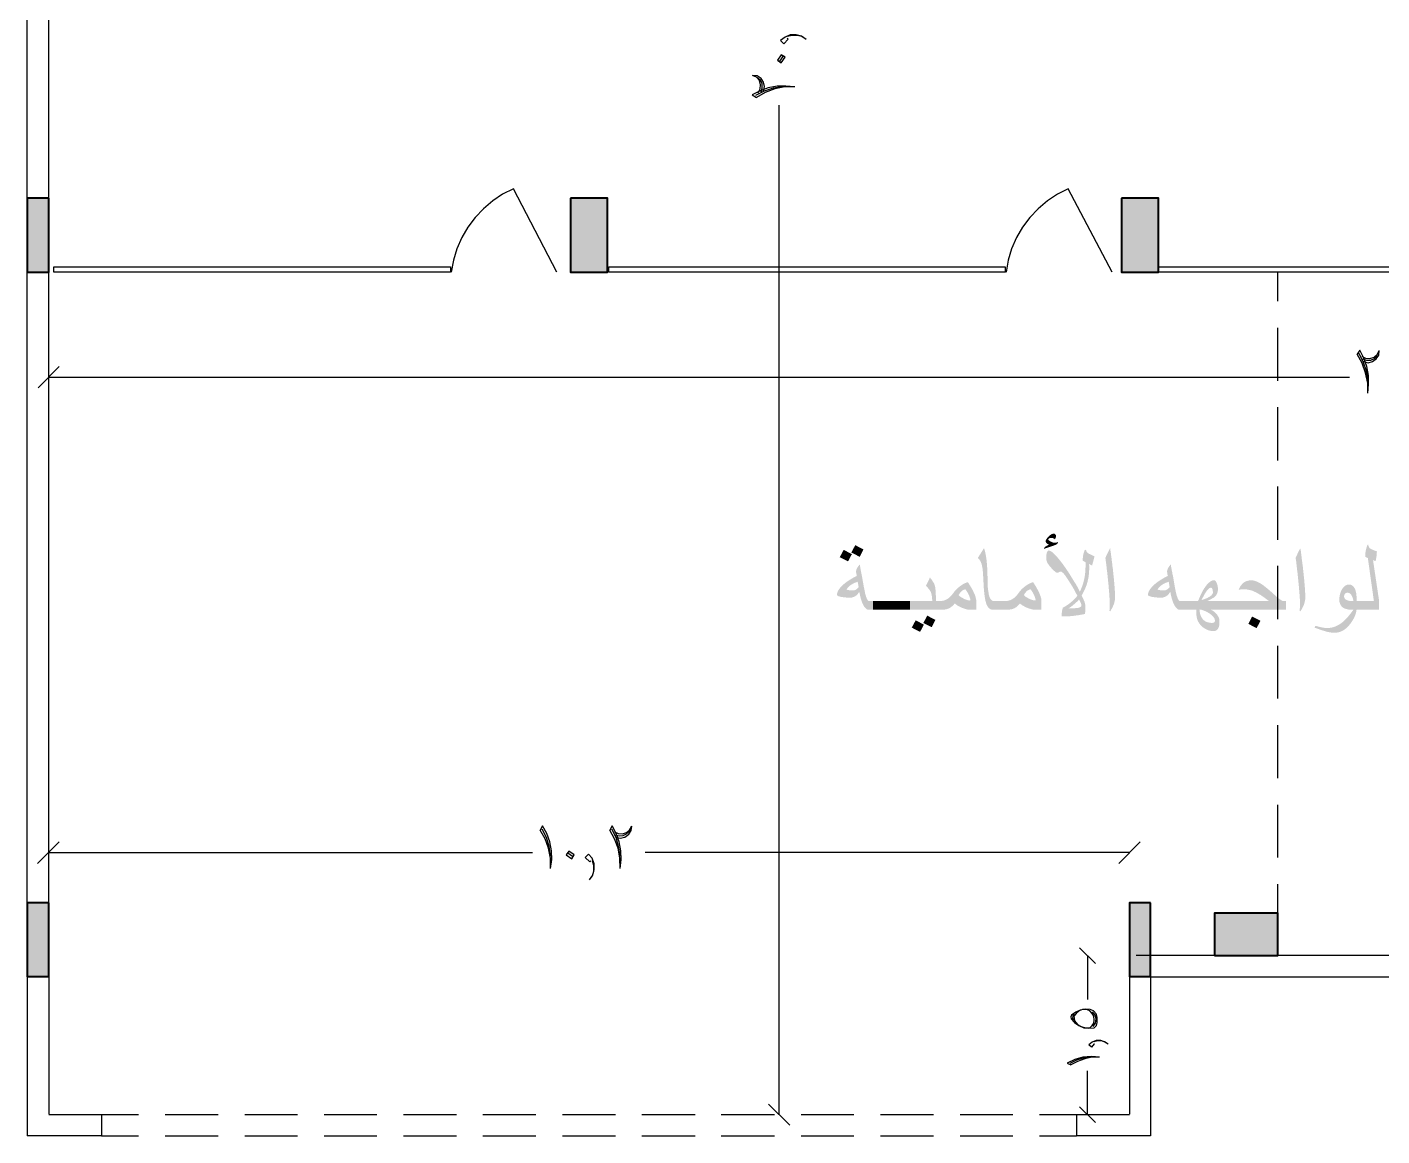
# Model space of a CAD drawing. Header units: metres. Extents: x -24.2 to 51.5, y -28.6 to 30.1.
# Drawn here: x 24.8 to 37.58, y -1.7 to 8.76 of the extents above; entities that cross this region are included whole.
import ezdxf

# ---------------------------------------------------------------- set-up
doc = ezdxf.new("R2010")
doc.units = ezdxf.units.M
for name, color, linetype in [('UF-BLACK', 250, 'Continuous'), ('UF-CYAN', 4, 'Continuous'), ('UF-DIMS', 250, 'Continuous'), ('UF-RED', 1, 'Continuous'), ('UF-SOLID-BLACK', 250, 'Continuous'), ('UF-TEXT-PDF', 6, 'Continuous'), ('UF-YELLOW', 2, 'Continuous')]:
    doc.layers.add(name, color=color, linetype=linetype)

msp = doc.modelspace()

# ---------------------------------------------------------------- hatches: boundary and pattern name
at = {"layer": 'UF-SOLID-BLACK', "true_color": 0x000000}
h = msp.add_hatch(color=250, dxfattribs=at)
h.dxf.hatch_style = 1
h.paths.add_polyline_path([(24.795, 6.449), (24.795, 7.154), (25.003, 7.154), (25.003, 6.449)])
h = msp.add_hatch(color=250, dxfattribs=at)
h.dxf.hatch_style = 1
h.paths.add_polyline_path([(29.923, 6.449), (29.923, 7.154), (30.277, 7.154), (30.277, 6.449)])
h = msp.add_hatch(color=250, dxfattribs=at)
h.dxf.hatch_style = 1
h.paths.add_polyline_path([(35.122, 6.449), (35.122, 7.154), (35.476, 7.154), (35.476, 6.449)])
h = msp.add_hatch(color=250, dxfattribs=at)
h.dxf.hatch_style = 1
h.paths.add_polyline_path([(24.795, -0.198), (24.795, 0.504), (25.003, 0.504), (25.003, -0.198)])
h = msp.add_hatch(color=250, dxfattribs=at)
h.dxf.hatch_style = 1
h.paths.add_polyline_path([(35.197, -0.198), (35.197, 0.504), (35.401, 0.504), (35.401, -0.198)])
h = msp.add_hatch(color=250, dxfattribs=at)
h.dxf.hatch_style = 1
h.paths.add_polyline_path([(35.999, 0.002), (35.999, 0.404), (36.601, 0.404), (36.601, 0.002)])
at = {"layer": 'UF-TEXT-PDF', "true_color": 0xff00ff}
for points in [[(34.525, 3.904), (34.523, 3.896), (34.518, 3.889), (34.51, 3.883), (34.505, 3.879), (34.498, 3.876), (34.49, 3.873), (34.48, 3.869), (34.391, 3.839), (34.392, 3.845), (34.395, 3.851), (34.4, 3.857), (34.407, 3.862), (34.416, 3.867), (34.427, 3.873), (34.439, 3.877), (34.43, 3.882), (34.423, 3.887), (34.417, 3.892), (34.411, 3.898), (34.408, 3.905), (34.407, 3.911), (34.407, 3.917), (34.41, 3.923), (34.413, 3.929), (34.418, 3.937), (34.424, 3.945), (34.432, 3.953), (34.44, 3.961), (34.448, 3.968), (34.455, 3.973), (34.462, 3.977), (34.469, 3.98), (34.475, 3.982), (34.482, 3.983), (34.488, 3.982), (34.493, 3.98), (34.498, 3.976), (34.502, 3.971), (34.504, 3.966), (34.505, 3.959), (34.505, 3.955), (34.504, 3.95), (34.502, 3.945), (34.5, 3.94), (34.497, 3.935), (34.494, 3.93), (34.486, 3.935), (34.479, 3.939), (34.47, 3.942), (34.462, 3.943), (34.455, 3.942), (34.448, 3.941), (34.441, 3.939), (34.436, 3.936), (34.432, 3.932), (34.431, 3.929), (34.432, 3.925), (34.437, 3.92), (34.444, 3.915), (34.453, 3.909), (34.462, 3.905), (34.47, 3.901), (34.478, 3.899), (34.485, 3.897), (34.491, 3.897), (34.497, 3.897), (34.502, 3.897), (34.506, 3.898), (34.51, 3.899), (34.517, 3.901)], [(32.687, 3.834), (32.652, 3.764), (32.573, 3.805), (32.61, 3.874)], [(33.982, 3.264), (33.915, 3.264), (33.906, 3.264), (33.897, 3.266), (33.889, 3.268), (33.882, 3.272), (33.875, 3.277), (33.869, 3.283), (33.863, 3.29), (33.859, 3.296), (33.855, 3.303), (33.851, 3.31), (33.848, 3.318), (33.845, 3.327), (33.842, 3.337), (33.839, 3.347), (33.837, 3.358), (33.835, 3.366), (33.834, 3.374), (33.833, 3.382), (33.831, 3.39), (33.83, 3.399), (33.829, 3.408), (33.828, 3.418), (33.827, 3.428), (33.826, 3.438), (33.825, 3.448), (33.824, 3.459), (33.823, 3.469), (33.823, 3.478), (33.822, 3.487), (33.822, 3.497), (33.821, 3.506), (33.821, 3.515), (33.82, 3.524), (33.82, 3.533), (33.819, 3.542), (33.819, 3.552), (33.818, 3.561), (33.818, 3.571), (33.817, 3.58), (33.817, 3.592), (33.816, 3.604), (33.815, 3.615), (33.814, 3.625), (33.813, 3.635), (33.812, 3.643), (33.811, 3.652), (33.81, 3.659), (33.809, 3.666), (33.807, 3.675), (33.805, 3.684), (33.803, 3.693), (33.801, 3.7), (33.798, 3.707), (33.796, 3.714), (33.792, 3.721), (33.788, 3.728), (33.783, 3.735), (33.778, 3.742), (33.773, 3.748), (33.767, 3.754), (33.825, 3.846), (33.828, 3.838), (33.83, 3.83), (33.833, 3.821), (33.835, 3.812), (33.837, 3.803), (33.839, 3.793), (33.841, 3.784), (33.843, 3.774), (33.845, 3.764), (33.846, 3.753), (33.848, 3.743), (33.849, 3.732), (33.85, 3.721), (33.851, 3.71), (33.852, 3.705), (33.852, 3.7), (33.853, 3.695), (33.853, 3.689), (33.853, 3.683), (33.854, 3.676), (33.854, 3.669), (33.855, 3.662), (33.855, 3.653), (33.855, 3.645), (33.856, 3.636), (33.856, 3.626), (33.857, 3.616), (33.857, 3.606), (33.857, 3.595), (33.858, 3.583), (33.858, 3.572), (33.859, 3.559), (33.859, 3.546), (33.859, 3.533), (33.86, 3.519), (33.86, 3.505), (33.861, 3.49), (33.861, 3.475), (33.862, 3.462), (33.864, 3.449), (33.866, 3.437), (33.868, 3.425), (33.869, 3.415), (33.871, 3.406), (33.874, 3.397), (33.876, 3.389), (33.878, 3.382), (33.881, 3.376), (33.883, 3.371), (33.886, 3.367), (33.893, 3.358), (33.9, 3.352), (33.907, 3.348), (33.915, 3.347), (33.982, 3.347)], [(35.062, 3.385), (35.061, 3.375), (35.061, 3.366), (35.06, 3.356), (35.058, 3.347), (35.056, 3.338), (35.054, 3.329), (35.051, 3.32), (35.048, 3.311), (35.045, 3.305), (35.042, 3.298), (35.039, 3.29), (35.034, 3.282), (35.029, 3.272), (35.023, 3.262), (35.017, 3.25), (35.008, 3.255), (35.009, 3.262), (35.01, 3.27), (35.01, 3.278), (35.011, 3.287), (35.011, 3.298), (35.012, 3.306), (35.012, 3.311), (35.012, 3.318), (35.012, 3.326), (35.012, 3.334), (35.011, 3.343), (35.011, 3.352), (35.011, 3.361), (35.01, 3.371), (35.009, 3.381), (35.009, 3.391), (35.008, 3.402), (35.007, 3.413), (35.006, 3.425), (35.005, 3.437), (35.004, 3.45), (35.003, 3.459), (35.002, 3.468), (35.002, 3.478), (35.001, 3.487), (35, 3.497), (34.999, 3.507), (34.998, 3.516), (34.997, 3.526), (34.996, 3.536), (34.995, 3.545), (34.994, 3.555), (34.993, 3.565), (34.992, 3.575), (34.991, 3.585), (34.99, 3.595), (34.989, 3.605), (34.988, 3.615), (34.986, 3.625), (34.985, 3.635), (34.984, 3.644), (34.983, 3.653), (34.982, 3.662), (34.981, 3.672), (34.98, 3.681), (34.979, 3.69), (34.978, 3.699), (34.976, 3.708), (34.975, 3.718), (34.974, 3.727), (34.973, 3.736), (34.972, 3.745), (34.97, 3.755), (34.974, 3.762), (34.977, 3.769), (34.981, 3.777), (34.984, 3.784), (34.988, 3.792), (34.992, 3.8), (34.996, 3.808), (35, 3.816), (35.004, 3.824), (35.008, 3.832), (35.012, 3.839), (35.015, 3.846), (35.016, 3.839), (35.017, 3.832), (35.018, 3.825), (35.019, 3.817), (35.02, 3.809), (35.022, 3.8), (35.023, 3.791), (35.024, 3.782), (35.025, 3.773), (35.026, 3.763), (35.028, 3.753), (35.029, 3.742), (35.03, 3.732), (35.032, 3.721), (35.033, 3.709), (35.035, 3.698), (35.036, 3.687), (35.037, 3.677), (35.038, 3.667), (35.04, 3.657), (35.041, 3.647), (35.042, 3.637), (35.043, 3.627), (35.044, 3.617), (35.045, 3.608), (35.046, 3.598), (35.047, 3.589), (35.048, 3.58), (35.049, 3.571), (35.05, 3.562), (35.051, 3.553), (35.051, 3.544), (35.052, 3.536), (35.053, 3.527), (35.054, 3.515), (35.055, 3.503), (35.056, 3.491), (35.057, 3.48), (35.058, 3.47), (35.058, 3.459), (35.059, 3.449), (35.06, 3.44), (35.06, 3.431), (35.061, 3.422), (35.061, 3.414), (35.061, 3.406), (35.061, 3.398), (35.062, 3.391)], [(36.857, 3.385), (36.857, 3.375), (36.856, 3.366), (36.855, 3.356), (36.853, 3.347), (36.851, 3.338), (36.849, 3.329), (36.846, 3.32), (36.843, 3.311), (36.841, 3.305), (36.838, 3.298), (36.834, 3.29), (36.829, 3.282), (36.824, 3.272), (36.818, 3.262), (36.812, 3.25), (36.803, 3.255), (36.804, 3.262), (36.805, 3.27), (36.805, 3.278), (36.806, 3.287), (36.807, 3.298), (36.807, 3.306), (36.807, 3.311), (36.807, 3.318), (36.807, 3.326), (36.807, 3.334), (36.807, 3.343), (36.806, 3.352), (36.806, 3.361), (36.805, 3.371), (36.805, 3.381), (36.804, 3.391), (36.803, 3.402), (36.802, 3.413), (36.801, 3.425), (36.8, 3.437), (36.799, 3.45), (36.798, 3.459), (36.798, 3.468), (36.797, 3.478), (36.796, 3.487), (36.795, 3.497), (36.794, 3.507), (36.793, 3.516), (36.792, 3.526), (36.791, 3.536), (36.79, 3.545), (36.789, 3.555), (36.788, 3.565), (36.787, 3.575), (36.786, 3.585), (36.785, 3.595), (36.784, 3.605), (36.783, 3.615), (36.782, 3.625), (36.78, 3.635), (36.779, 3.644), (36.778, 3.653), (36.777, 3.662), (36.776, 3.672), (36.775, 3.681), (36.774, 3.69), (36.773, 3.699), (36.772, 3.708), (36.771, 3.718), (36.769, 3.727), (36.768, 3.736), (36.767, 3.745), (36.766, 3.755), (36.769, 3.762), (36.772, 3.769), (36.776, 3.777), (36.78, 3.784), (36.783, 3.792), (36.787, 3.8), (36.791, 3.808), (36.795, 3.816), (36.799, 3.824), (36.803, 3.832), (36.807, 3.839), (36.811, 3.846), (36.811, 3.839), (36.812, 3.832), (36.814, 3.825), (36.815, 3.817), (36.816, 3.809), (36.817, 3.8), (36.818, 3.791), (36.819, 3.782), (36.82, 3.773), (36.822, 3.763), (36.823, 3.753), (36.824, 3.742), (36.826, 3.732), (36.827, 3.721), (36.828, 3.709), (36.83, 3.698), (36.831, 3.687), (36.832, 3.677), (36.834, 3.667), (36.835, 3.657), (36.836, 3.647), (36.837, 3.637), (36.838, 3.627), (36.839, 3.617), (36.84, 3.608), (36.841, 3.598), (36.842, 3.589), (36.843, 3.58), (36.844, 3.571), (36.845, 3.562), (36.846, 3.553), (36.847, 3.544), (36.847, 3.536), (36.848, 3.527), (36.849, 3.515), (36.85, 3.503), (36.851, 3.491), (36.852, 3.48), (36.853, 3.47), (36.854, 3.459), (36.854, 3.449), (36.855, 3.44), (36.855, 3.431), (36.856, 3.422), (36.856, 3.414), (36.856, 3.406), (36.857, 3.398), (36.857, 3.391)], [(37.552, 3.264), (37.317, 3.264), (37.317, 3.347), (37.504, 3.347), (37.447, 3.752), (37.423, 3.764), (37.423, 3.773), (37.423, 3.782), (37.424, 3.791), (37.424, 3.8), (37.425, 3.808), (37.427, 3.817), (37.428, 3.825), (37.43, 3.835), (37.433, 3.844), (37.435, 3.853), (37.438, 3.863), (37.442, 3.872), (37.445, 3.881), (37.453, 3.876), (37.453, 3.867), (37.456, 3.859), (37.46, 3.851), (37.466, 3.845), (37.474, 3.839), (37.484, 3.834), (37.492, 3.831), (37.5, 3.828), (37.508, 3.824), (37.516, 3.821), (37.524, 3.818), (37.532, 3.815), (37.532, 3.807), (37.531, 3.799), (37.531, 3.791), (37.53, 3.782), (37.529, 3.773), (37.528, 3.764), (37.526, 3.754), (37.525, 3.745), (37.523, 3.737), (37.521, 3.73), (37.519, 3.724), (37.496, 3.732), (37.552, 3.357)], [(32.578, 3.789), (32.542, 3.721), (32.464, 3.761), (32.501, 3.83)], [(33.371, 3.264), (33.099, 3.264), (33.099, 3.347), (33.336, 3.347), (33.336, 3.359), (33.335, 3.37), (33.334, 3.381), (33.333, 3.391), (33.332, 3.401), (33.33, 3.409), (33.328, 3.417), (33.325, 3.425), (33.323, 3.432), (33.32, 3.437), (33.316, 3.443), (33.312, 3.45), (33.307, 3.457), (33.301, 3.464), (33.294, 3.473), (33.286, 3.481), (33.278, 3.491), (33.315, 3.569), (33.322, 3.559), (33.329, 3.551), (33.335, 3.542), (33.34, 3.534), (33.345, 3.527), (33.349, 3.52), (33.353, 3.513), (33.356, 3.507), (33.358, 3.501), (33.36, 3.495), (33.362, 3.489), (33.363, 3.482), (33.365, 3.474), (33.366, 3.466), (33.367, 3.457), (33.368, 3.448), (33.369, 3.438), (33.37, 3.427), (33.37, 3.416), (33.37, 3.405), (33.371, 3.393), (33.371, 3.38)], [(36.676, 3.264), (36.125, 3.264), (36.125, 3.347), (36.514, 3.347), (36.505, 3.353), (36.496, 3.36), (36.488, 3.366), (36.48, 3.372), (36.473, 3.378), (36.465, 3.383), (36.458, 3.388), (36.451, 3.393), (36.444, 3.397), (36.438, 3.402), (36.432, 3.405), (36.422, 3.411), (36.414, 3.416), (36.405, 3.421), (36.396, 3.426), (36.388, 3.43), (36.379, 3.434), (36.371, 3.438), (36.364, 3.441), (36.356, 3.444), (36.347, 3.447), (36.339, 3.449), (36.33, 3.451), (36.321, 3.453), (36.313, 3.455), (36.304, 3.456), (36.295, 3.457), (36.286, 3.457), (36.278, 3.457), (36.268, 3.457), (36.258, 3.457), (36.248, 3.456), (36.238, 3.455), (36.228, 3.454), (36.233, 3.464), (36.237, 3.473), (36.242, 3.482), (36.247, 3.49), (36.253, 3.497), (36.258, 3.504), (36.265, 3.511), (36.271, 3.517), (36.278, 3.522), (36.286, 3.527), (36.293, 3.531), (36.301, 3.534), (36.31, 3.537), (36.319, 3.539), (36.328, 3.541), (36.337, 3.542), (36.347, 3.542), (36.354, 3.542), (36.362, 3.541), (36.37, 3.54), (36.378, 3.538), (36.387, 3.535), (36.395, 3.532), (36.404, 3.528), (36.413, 3.524), (36.423, 3.519), (36.432, 3.514), (36.442, 3.508), (36.452, 3.501), (36.462, 3.494), (36.466, 3.491), (36.471, 3.487), (36.476, 3.483), (36.482, 3.478), (36.488, 3.473), (36.495, 3.468), (36.501, 3.462), (36.509, 3.456), (36.516, 3.45), (36.524, 3.443), (36.532, 3.436), (36.541, 3.428), (36.55, 3.42), (36.559, 3.412), (36.569, 3.403), (36.58, 3.393), (36.591, 3.384), (36.6, 3.376), (36.609, 3.369), (36.617, 3.363), (36.625, 3.358), (36.632, 3.353), (36.638, 3.35), (36.643, 3.348), (36.647, 3.347), (36.676, 3.347)], [(32.932, 3.264), (32.776, 3.264), (32.776, 3.347), (32.932, 3.347)], [(33.058, 3.264), (32.903, 3.264), (32.903, 3.347), (33.058, 3.347)], [(33.127, 3.264), (32.971, 3.264), (32.971, 3.347), (33.127, 3.347)], [(33.366, 3.169), (33.331, 3.1), (33.253, 3.14), (33.289, 3.209)], [(36.434, 3.16), (36.397, 3.091), (36.32, 3.131), (36.355, 3.201)], [(33.258, 3.124), (33.222, 3.056), (33.143, 3.096), (33.18, 3.165)]]:
    msp.add_hatch(color=6, dxfattribs=at).paths.add_polyline_path(points)
h = msp.add_hatch(color=6, dxfattribs=at)
h.paths.add_polyline_path([(34.868, 3.768), (34.845, 3.682), (34.817, 3.696), (34.818, 3.652), (34.818, 3.643), (34.817, 3.633), (34.817, 3.623), (34.816, 3.613), (34.815, 3.604), (34.814, 3.594), (34.813, 3.585), (34.812, 3.575), (34.81, 3.566), (34.808, 3.556), (34.806, 3.547), (34.804, 3.538), (34.802, 3.528), (34.799, 3.52), (34.797, 3.511), (34.794, 3.502), (34.791, 3.493), (34.788, 3.485), (34.784, 3.476), (34.781, 3.467), (34.777, 3.459), (34.773, 3.45), (34.769, 3.441), (34.765, 3.433), (34.76, 3.424), (34.756, 3.415), (34.751, 3.407), (34.746, 3.398), (34.752, 3.387), (34.757, 3.378), (34.761, 3.368), (34.765, 3.36), (34.768, 3.352), (34.771, 3.346), (34.774, 3.337), (34.776, 3.328), (34.779, 3.32), (34.78, 3.311), (34.781, 3.302), (34.782, 3.293), (34.782, 3.284), (34.782, 3.276), (34.782, 3.268), (34.782, 3.261), (34.781, 3.254), (34.78, 3.246), (34.779, 3.236), (34.777, 3.225), (34.768, 3.223), (34.758, 3.221), (34.749, 3.219), (34.739, 3.217), (34.729, 3.216), (34.72, 3.214), (34.71, 3.212), (34.7, 3.211), (34.689, 3.21), (34.679, 3.208), (34.669, 3.207), (34.659, 3.206), (34.65, 3.205), (34.64, 3.204), (34.631, 3.203), (34.621, 3.203), (34.612, 3.202), (34.603, 3.202), (34.594, 3.201), (34.584, 3.201), (34.575, 3.201), (34.566, 3.201), (34.557, 3.201), (34.557, 3.206), (34.557, 3.212), (34.557, 3.216), (34.558, 3.226), (34.559, 3.236), (34.561, 3.246), (34.562, 3.256), (34.564, 3.265), (34.566, 3.275), (34.569, 3.284), (34.578, 3.289), (34.587, 3.294), (34.595, 3.299), (34.604, 3.304), (34.612, 3.31), (34.62, 3.315), (34.628, 3.321), (34.636, 3.327), (34.644, 3.334), (34.651, 3.34), (34.659, 3.346), (34.666, 3.353), (34.673, 3.36), (34.68, 3.367), (34.686, 3.374), (34.693, 3.381), (34.7, 3.389), (34.706, 3.396), (34.7, 3.408), (34.694, 3.418), (34.689, 3.428), (34.684, 3.437), (34.679, 3.446), (34.675, 3.454), (34.671, 3.462), (34.667, 3.469), (34.663, 3.475), (34.66, 3.481), (34.657, 3.486), (34.654, 3.491), (34.65, 3.497), (34.646, 3.504), (34.642, 3.511), (34.637, 3.518), (34.632, 3.526), (34.626, 3.535), (34.62, 3.544), (34.614, 3.554), (34.607, 3.564), (34.6, 3.575), (34.595, 3.583), (34.589, 3.59), (34.584, 3.597), (34.579, 3.603), (34.574, 3.608), (34.567, 3.615), (34.56, 3.62), (34.554, 3.624), (34.549, 3.625), (34.544, 3.624), (34.537, 3.621), (34.529, 3.617), (34.524, 3.615), (34.52, 3.614), (34.516, 3.614), (34.511, 3.615), (34.506, 3.617), (34.499, 3.621), (34.492, 3.627), (34.483, 3.635), (34.477, 3.64), (34.472, 3.646), (34.466, 3.652), (34.46, 3.659), (34.454, 3.666), (34.448, 3.673), (34.442, 3.68), (34.436, 3.689), (34.43, 3.697), (34.425, 3.704), (34.422, 3.711), (34.419, 3.717), (34.416, 3.725), (34.414, 3.733), (34.413, 3.742), (34.412, 3.752), (34.413, 3.763), (34.413, 3.774), (34.414, 3.783), (34.415, 3.791), (34.416, 3.798), (34.42, 3.809), (34.424, 3.817), (34.429, 3.822), (34.436, 3.824), (34.441, 3.823), (34.447, 3.821), (34.453, 3.818), (34.46, 3.814), (34.467, 3.809), (34.475, 3.803), (34.484, 3.795), (34.493, 3.786), (34.498, 3.781), (34.504, 3.775), (34.51, 3.768), (34.515, 3.762), (34.521, 3.755), (34.527, 3.748), (34.534, 3.74), (34.54, 3.732), (34.546, 3.724), (34.553, 3.716), (34.559, 3.707), (34.566, 3.698), (34.572, 3.691), (34.577, 3.683), (34.582, 3.676), (34.588, 3.668), (34.593, 3.66), (34.599, 3.652), (34.604, 3.644), (34.61, 3.636), (34.615, 3.628), (34.621, 3.62), (34.626, 3.611), (34.631, 3.603), (34.637, 3.594), (34.685, 3.516), (34.69, 3.509), (34.694, 3.502), (34.698, 3.494), (34.703, 3.486), (34.707, 3.478), (34.711, 3.47), (34.716, 3.462), (34.72, 3.454), (34.725, 3.445), (34.729, 3.436), (34.734, 3.445), (34.738, 3.454), (34.742, 3.464), (34.746, 3.473), (34.749, 3.482), (34.753, 3.491), (34.756, 3.501), (34.759, 3.51), (34.762, 3.519), (34.765, 3.529), (34.767, 3.538), (34.769, 3.547), (34.771, 3.557), (34.773, 3.566), (34.774, 3.574), (34.776, 3.582), (34.777, 3.59), (34.778, 3.599), (34.779, 3.608), (34.78, 3.617), (34.781, 3.626), (34.781, 3.636), (34.782, 3.646), (34.782, 3.656), (34.783, 3.667), (34.783, 3.678), (34.783, 3.689), (34.783, 3.7), (34.784, 3.712), (34.756, 3.728), (34.756, 3.738), (34.757, 3.748), (34.758, 3.758), (34.759, 3.767), (34.76, 3.776), (34.762, 3.785), (34.764, 3.795), (34.767, 3.804), (34.77, 3.814), (34.773, 3.823), (34.777, 3.831), (34.788, 3.828), (34.79, 3.821), (34.793, 3.813), (34.797, 3.807), (34.804, 3.801), (34.811, 3.796), (34.817, 3.792), (34.824, 3.789), (34.832, 3.785), (34.841, 3.781), (34.849, 3.777), (34.856, 3.773), (34.863, 3.77)])
h.paths.add_polyline_path([(34.744, 3.304), (34.743, 3.311), (34.742, 3.318), (34.74, 3.325), (34.738, 3.33), (34.735, 3.337), (34.731, 3.344), (34.727, 3.353), (34.722, 3.362), (34.718, 3.357), (34.713, 3.351), (34.707, 3.345), (34.701, 3.339), (34.694, 3.333), (34.687, 3.326), (34.679, 3.319), (34.671, 3.313), (34.663, 3.306), (34.655, 3.3), (34.647, 3.294), (34.639, 3.288), (34.631, 3.283), (34.623, 3.278), (34.635, 3.278), (34.647, 3.278), (34.657, 3.278), (34.667, 3.279), (34.676, 3.279), (34.684, 3.279), (34.691, 3.28), (34.698, 3.281), (34.703, 3.281), (34.716, 3.283), (34.726, 3.286), (34.734, 3.29), (34.739, 3.294), (34.743, 3.298)])
h = msp.add_hatch(color=6, dxfattribs=at)
h.paths.add_polyline_path([(32.808, 3.264), (32.74, 3.264), (32.733, 3.264), (32.727, 3.266), (32.72, 3.269), (32.714, 3.273), (32.708, 3.278), (32.702, 3.285), (32.696, 3.292), (32.69, 3.301), (32.685, 3.311), (32.68, 3.322), (32.676, 3.33), (32.673, 3.338), (32.67, 3.346), (32.667, 3.354), (32.665, 3.363), (32.662, 3.372), (32.659, 3.382), (32.657, 3.392), (32.655, 3.402), (32.652, 3.413), (32.65, 3.424), (32.648, 3.435), (32.643, 3.427), (32.638, 3.419), (32.632, 3.412), (32.626, 3.405), (32.619, 3.399), (32.612, 3.394), (32.605, 3.389), (32.597, 3.386), (32.589, 3.383), (32.582, 3.381), (32.574, 3.379), (32.566, 3.379), (32.555, 3.379), (32.544, 3.379), (32.534, 3.38), (32.525, 3.38), (32.515, 3.381), (32.506, 3.382), (32.498, 3.383), (32.49, 3.384), (32.482, 3.385), (32.474, 3.386), (32.461, 3.39), (32.451, 3.393), (32.444, 3.397), (32.439, 3.401), (32.438, 3.405), (32.438, 3.412), (32.439, 3.419), (32.441, 3.426), (32.444, 3.434), (32.447, 3.441), (32.451, 3.448), (32.456, 3.456), (32.462, 3.464), (32.468, 3.472), (32.475, 3.48), (32.483, 3.488), (32.491, 3.496), (32.498, 3.502), (32.504, 3.508), (32.511, 3.513), (32.518, 3.519), (32.525, 3.524), (32.532, 3.53), (32.54, 3.535), (32.547, 3.54), (32.555, 3.545), (32.563, 3.55), (32.572, 3.555), (32.58, 3.56), (32.589, 3.565), (32.597, 3.57), (32.606, 3.574), (32.615, 3.579), (32.625, 3.583), (32.624, 3.587), (32.623, 3.594), (32.621, 3.603), (32.619, 3.613), (32.618, 3.619), (32.618, 3.623), (32.618, 3.632), (32.62, 3.64), (32.624, 3.65), (32.629, 3.659), (32.632, 3.666), (32.637, 3.673), (32.642, 3.679), (32.647, 3.686), (32.652, 3.693), (32.654, 3.683), (32.656, 3.673), (32.657, 3.664), (32.659, 3.654), (32.661, 3.645), (32.662, 3.636), (32.664, 3.626), (32.666, 3.617), (32.668, 3.607), (32.67, 3.598), (32.672, 3.588), (32.674, 3.578), (32.688, 3.496), (32.69, 3.484), (32.693, 3.473), (32.695, 3.462), (32.697, 3.452), (32.699, 3.442), (32.701, 3.433), (32.702, 3.424), (32.704, 3.416), (32.706, 3.409), (32.708, 3.402), (32.71, 3.396), (32.714, 3.383), (32.718, 3.372), (32.723, 3.363), (32.727, 3.356), (32.731, 3.351), (32.736, 3.348), (32.74, 3.347), (32.808, 3.347)])
h.paths.add_polyline_path([(32.642, 3.477), (32.633, 3.529), (32.623, 3.525), (32.613, 3.521), (32.604, 3.518), (32.596, 3.514), (32.588, 3.51), (32.581, 3.506), (32.574, 3.502), (32.568, 3.498), (32.56, 3.492), (32.553, 3.486), (32.546, 3.479), (32.539, 3.472), (32.533, 3.464), (32.528, 3.456), (32.535, 3.453), (32.542, 3.451), (32.551, 3.449), (32.558, 3.448), (32.567, 3.447), (32.577, 3.447), (32.588, 3.447), (32.596, 3.447), (32.604, 3.449), (32.612, 3.452), (32.619, 3.457), (32.627, 3.462), (32.635, 3.469)])
h = msp.add_hatch(color=6, dxfattribs=at)
h.paths.add_polyline_path([(35.743, 3.264), (35.675, 3.264), (35.668, 3.264), (35.662, 3.266), (35.655, 3.269), (35.649, 3.273), (35.643, 3.278), (35.637, 3.285), (35.631, 3.292), (35.625, 3.301), (35.62, 3.311), (35.614, 3.322), (35.611, 3.33), (35.608, 3.338), (35.605, 3.346), (35.602, 3.354), (35.599, 3.363), (35.597, 3.372), (35.594, 3.382), (35.592, 3.392), (35.589, 3.402), (35.587, 3.413), (35.585, 3.424), (35.583, 3.435), (35.578, 3.427), (35.573, 3.419), (35.567, 3.412), (35.56, 3.405), (35.554, 3.399), (35.547, 3.394), (35.539, 3.389), (35.532, 3.386), (35.524, 3.383), (35.516, 3.381), (35.508, 3.379), (35.5, 3.379), (35.49, 3.379), (35.479, 3.379), (35.469, 3.38), (35.459, 3.38), (35.45, 3.381), (35.441, 3.382), (35.433, 3.383), (35.424, 3.384), (35.417, 3.385), (35.409, 3.386), (35.396, 3.39), (35.386, 3.393), (35.378, 3.397), (35.374, 3.401), (35.373, 3.405), (35.373, 3.412), (35.374, 3.419), (35.376, 3.426), (35.379, 3.434), (35.382, 3.441), (35.386, 3.448), (35.391, 3.456), (35.396, 3.464), (35.403, 3.472), (35.41, 3.48), (35.417, 3.488), (35.426, 3.496), (35.432, 3.502), (35.439, 3.508), (35.446, 3.513), (35.453, 3.519), (35.46, 3.524), (35.467, 3.53), (35.475, 3.535), (35.482, 3.54), (35.49, 3.545), (35.498, 3.55), (35.506, 3.555), (35.515, 3.56), (35.523, 3.565), (35.532, 3.57), (35.541, 3.574), (35.55, 3.579), (35.56, 3.583), (35.559, 3.587), (35.557, 3.594), (35.555, 3.603), (35.554, 3.613), (35.553, 3.619), (35.552, 3.623), (35.553, 3.632), (35.555, 3.64), (35.559, 3.65), (35.563, 3.659), (35.567, 3.666), (35.572, 3.673), (35.576, 3.679), (35.582, 3.686), (35.587, 3.693), (35.589, 3.683), (35.59, 3.673), (35.592, 3.664), (35.594, 3.654), (35.595, 3.645), (35.597, 3.636), (35.599, 3.626), (35.601, 3.617), (35.602, 3.607), (35.604, 3.598), (35.607, 3.588), (35.609, 3.578), (35.623, 3.496), (35.625, 3.484), (35.627, 3.473), (35.629, 3.462), (35.631, 3.452), (35.633, 3.442), (35.635, 3.433), (35.637, 3.424), (35.639, 3.416), (35.641, 3.409), (35.643, 3.402), (35.644, 3.396), (35.649, 3.383), (35.653, 3.372), (35.657, 3.363), (35.662, 3.356), (35.666, 3.351), (35.67, 3.348), (35.675, 3.347), (35.743, 3.347)])
h.paths.add_polyline_path([(35.577, 3.477), (35.568, 3.529), (35.558, 3.525), (35.548, 3.521), (35.539, 3.518), (35.531, 3.514), (35.523, 3.51), (35.515, 3.506), (35.509, 3.502), (35.502, 3.498), (35.495, 3.492), (35.487, 3.486), (35.48, 3.479), (35.474, 3.472), (35.468, 3.464), (35.462, 3.456), (35.469, 3.453), (35.477, 3.451), (35.486, 3.449), (35.493, 3.448), (35.501, 3.447), (35.511, 3.447), (35.522, 3.447), (35.53, 3.447), (35.538, 3.449), (35.546, 3.452), (35.554, 3.457), (35.562, 3.462), (35.569, 3.469)])
h = msp.add_hatch(color=6, dxfattribs=at)
h.paths.add_polyline_path([(33.752, 3.264), (33.702, 3.264), (33.694, 3.264), (33.686, 3.264), (33.677, 3.266), (33.668, 3.267), (33.659, 3.269), (33.65, 3.272), (33.64, 3.275), (33.63, 3.278), (33.621, 3.281), (33.612, 3.285), (33.603, 3.289), (33.595, 3.293), (33.587, 3.298), (33.578, 3.302), (33.571, 3.307), (33.563, 3.313), (33.556, 3.318), (33.548, 3.324), (33.542, 3.316), (33.535, 3.308), (33.528, 3.301), (33.521, 3.295), (33.513, 3.289), (33.506, 3.285), (33.499, 3.28), (33.492, 3.277), (33.485, 3.274), (33.478, 3.272), (33.47, 3.269), (33.461, 3.268), (33.452, 3.266), (33.442, 3.265), (33.431, 3.264), (33.42, 3.264), (33.408, 3.264), (33.333, 3.264), (33.333, 3.347), (33.406, 3.347), (33.416, 3.347), (33.425, 3.348), (33.434, 3.349), (33.443, 3.351), (33.452, 3.353), (33.46, 3.356), (33.468, 3.36), (33.476, 3.364), (33.484, 3.369), (33.491, 3.374), (33.498, 3.379), (33.505, 3.386), (33.512, 3.393), (33.519, 3.4), (33.525, 3.408), (33.531, 3.417), (33.537, 3.424), (33.542, 3.432), (33.548, 3.439), (33.554, 3.446), (33.561, 3.453), (33.567, 3.459), (33.574, 3.466), (33.581, 3.472), (33.588, 3.478), (33.595, 3.484), (33.603, 3.49), (33.612, 3.496), (33.622, 3.502), (33.631, 3.508), (33.639, 3.512), (33.648, 3.516), (33.657, 3.52), (33.665, 3.523), (33.673, 3.525), (33.679, 3.516), (33.684, 3.507), (33.69, 3.498), (33.695, 3.49), (33.7, 3.481), (33.705, 3.473), (33.709, 3.465), (33.714, 3.457), (33.718, 3.45), (33.722, 3.442), (33.725, 3.435), (33.73, 3.424), (33.735, 3.414), (33.739, 3.404), (33.742, 3.395), (33.745, 3.386), (33.747, 3.377), (33.749, 3.369), (33.751, 3.361), (33.751, 3.354), (33.752, 3.347)])
h.paths.add_polyline_path([(33.697, 3.358), (33.695, 3.367), (33.692, 3.376), (33.689, 3.385), (33.686, 3.394), (33.682, 3.403), (33.678, 3.412), (33.674, 3.419), (33.67, 3.427), (33.665, 3.435), (33.66, 3.442), (33.654, 3.45), (33.649, 3.458), (33.64, 3.455), (33.631, 3.452), (33.624, 3.448), (33.617, 3.443), (33.61, 3.437), (33.606, 3.432), (33.601, 3.426), (33.596, 3.42), (33.591, 3.412), (33.585, 3.403), (33.591, 3.397), (33.598, 3.391), (33.606, 3.385), (33.614, 3.38), (33.624, 3.375), (33.634, 3.369), (33.642, 3.365), (33.651, 3.362), (33.66, 3.359), (33.668, 3.356), (33.676, 3.354), (33.685, 3.353), (33.693, 3.351)])
h = msp.add_hatch(color=6, dxfattribs=at)
h.paths.add_polyline_path([(34.367, 3.264), (34.317, 3.264), (34.309, 3.264), (34.301, 3.264), (34.292, 3.266), (34.283, 3.267), (34.274, 3.269), (34.265, 3.272), (34.255, 3.275), (34.245, 3.278), (34.236, 3.281), (34.227, 3.285), (34.219, 3.289), (34.21, 3.293), (34.202, 3.298), (34.194, 3.302), (34.186, 3.307), (34.178, 3.313), (34.171, 3.318), (34.164, 3.324), (34.157, 3.316), (34.15, 3.308), (34.143, 3.301), (34.136, 3.295), (34.129, 3.289), (34.122, 3.285), (34.115, 3.28), (34.107, 3.277), (34.101, 3.274), (34.093, 3.272), (34.085, 3.269), (34.076, 3.268), (34.067, 3.266), (34.057, 3.265), (34.046, 3.264), (34.035, 3.264), (34.023, 3.264), (33.949, 3.264), (33.949, 3.347), (34.022, 3.347), (34.031, 3.347), (34.041, 3.348), (34.05, 3.349), (34.058, 3.351), (34.067, 3.353), (34.075, 3.356), (34.083, 3.36), (34.091, 3.364), (34.099, 3.369), (34.106, 3.374), (34.114, 3.379), (34.121, 3.386), (34.127, 3.393), (34.134, 3.4), (34.14, 3.408), (34.147, 3.417), (34.152, 3.424), (34.158, 3.432), (34.164, 3.439), (34.17, 3.446), (34.176, 3.453), (34.182, 3.459), (34.189, 3.466), (34.196, 3.472), (34.203, 3.478), (34.211, 3.484), (34.218, 3.49), (34.228, 3.496), (34.237, 3.502), (34.246, 3.508), (34.255, 3.512), (34.264, 3.516), (34.272, 3.52), (34.28, 3.523), (34.288, 3.525), (34.294, 3.516), (34.3, 3.507), (34.305, 3.498), (34.311, 3.49), (34.316, 3.481), (34.32, 3.473), (34.325, 3.465), (34.329, 3.457), (34.333, 3.45), (34.337, 3.442), (34.341, 3.435), (34.346, 3.424), (34.35, 3.414), (34.354, 3.404), (34.358, 3.395), (34.36, 3.386), (34.363, 3.377), (34.365, 3.369), (34.366, 3.361), (34.367, 3.354), (34.367, 3.347)])
h.paths.add_polyline_path([(34.312, 3.358), (34.31, 3.367), (34.307, 3.376), (34.304, 3.385), (34.301, 3.394), (34.297, 3.403), (34.293, 3.412), (34.289, 3.419), (34.285, 3.427), (34.28, 3.435), (34.275, 3.442), (34.27, 3.45), (34.264, 3.458), (34.255, 3.455), (34.247, 3.452), (34.239, 3.448), (34.232, 3.443), (34.225, 3.437), (34.221, 3.432), (34.216, 3.426), (34.211, 3.42), (34.206, 3.412), (34.201, 3.403), (34.207, 3.397), (34.214, 3.391), (34.221, 3.385), (34.23, 3.38), (34.239, 3.375), (34.249, 3.369), (34.258, 3.365), (34.267, 3.362), (34.275, 3.359), (34.284, 3.356), (34.292, 3.354), (34.3, 3.353), (34.308, 3.351)])
h = msp.add_hatch(color=6, dxfattribs=at)
h.paths.add_polyline_path([(36.143, 3.264), (35.968, 3.264), (35.977, 3.259), (35.985, 3.254), (35.993, 3.249), (36, 3.243), (36.007, 3.237), (36.014, 3.23), (36.02, 3.223), (36.027, 3.215), (36.032, 3.206), (36.037, 3.197), (36.041, 3.189), (36.044, 3.179), (36.046, 3.17), (36.047, 3.161), (36.047, 3.151), (36.047, 3.141), (36.046, 3.131), (36.045, 3.122), (36.044, 3.113), (36.042, 3.106), (36.039, 3.098), (36.036, 3.091), (36.031, 3.083), (36.025, 3.076), (36.018, 3.07), (36.01, 3.066), (36.001, 3.064), (35.991, 3.063), (35.982, 3.064), (35.972, 3.064), (35.963, 3.066), (35.954, 3.068), (35.945, 3.07), (35.936, 3.073), (35.928, 3.077), (35.919, 3.081), (35.911, 3.086), (35.902, 3.091), (35.894, 3.097), (35.886, 3.103), (35.879, 3.109), (35.872, 3.116), (35.866, 3.123), (35.86, 3.131), (35.854, 3.138), (35.85, 3.146), (35.845, 3.154), (35.841, 3.163), (35.838, 3.171), (35.835, 3.18), (35.833, 3.19), (35.831, 3.199), (35.83, 3.209), (35.829, 3.219), (35.829, 3.229), (35.83, 3.264), (35.724, 3.264), (35.724, 3.347), (35.845, 3.347), (35.848, 3.355), (35.852, 3.364), (35.855, 3.373), (35.859, 3.381), (35.863, 3.389), (35.866, 3.398), (35.87, 3.406), (35.874, 3.414), (35.878, 3.421), (35.882, 3.429), (35.887, 3.439), (35.892, 3.448), (35.897, 3.456), (35.902, 3.465), (35.908, 3.473), (35.913, 3.481), (35.918, 3.488), (35.924, 3.495), (35.929, 3.502), (35.935, 3.508), (35.943, 3.516), (35.951, 3.523), (35.958, 3.529), (35.966, 3.534), (35.973, 3.538), (35.981, 3.541), (35.988, 3.543), (35.995, 3.543), (36.001, 3.542), (36.006, 3.539), (36.011, 3.534), (36.016, 3.527), (36.021, 3.517), (36.024, 3.509), (36.027, 3.5), (36.029, 3.491), (36.031, 3.481), (36.032, 3.472), (36.032, 3.462), (36.032, 3.452), (36.031, 3.442), (36.029, 3.433), (36.027, 3.424), (36.024, 3.416), (36.02, 3.408), (36.015, 3.401), (36.01, 3.394), (36.007, 3.391), (36.003, 3.387), (35.998, 3.383), (35.992, 3.379), (35.984, 3.374), (35.976, 3.37), (35.967, 3.364), (35.957, 3.359), (35.945, 3.353), (35.933, 3.347), (36.143, 3.347)])
h.paths.add_polyline_path([(35.985, 3.427), (35.984, 3.441), (35.983, 3.452), (35.98, 3.461), (35.976, 3.467), (35.972, 3.471), (35.966, 3.472), (35.961, 3.472), (35.955, 3.47), (35.949, 3.466), (35.943, 3.461), (35.937, 3.455), (35.93, 3.447), (35.924, 3.438), (35.917, 3.428), (35.913, 3.423), (35.91, 3.417), (35.906, 3.41), (35.902, 3.403), (35.898, 3.395), (35.893, 3.386), (35.888, 3.377), (35.883, 3.367), (35.878, 3.356), (35.888, 3.359), (35.898, 3.362), (35.908, 3.366), (35.917, 3.37), (35.926, 3.373), (35.935, 3.377), (35.943, 3.382), (35.951, 3.386), (35.961, 3.393), (35.97, 3.4), (35.976, 3.407), (35.981, 3.414), (35.984, 3.42)])
h.paths.add_polyline_path([(36.004, 3.159), (36.003, 3.167), (36.002, 3.174), (35.999, 3.181), (35.995, 3.189), (35.99, 3.196), (35.984, 3.203), (35.977, 3.21), (35.969, 3.218), (35.959, 3.225), (35.949, 3.232), (35.94, 3.237), (35.931, 3.242), (35.922, 3.247), (35.913, 3.251), (35.904, 3.255), (35.895, 3.258), (35.886, 3.261), (35.877, 3.264), (35.868, 3.266), (35.859, 3.268), (35.86, 3.258), (35.86, 3.248), (35.862, 3.238), (35.863, 3.229), (35.866, 3.22), (35.869, 3.212), (35.872, 3.204), (35.876, 3.196), (35.88, 3.189), (35.885, 3.182), (35.891, 3.174), (35.897, 3.168), (35.904, 3.162), (35.911, 3.157), (35.919, 3.153), (35.927, 3.149), (35.936, 3.146), (35.945, 3.144), (35.955, 3.142), (35.965, 3.141), (35.976, 3.141), (35.983, 3.141), (35.99, 3.143), (35.996, 3.145), (36, 3.149), (36.003, 3.154)])
h = msp.add_hatch(color=6, dxfattribs=at)
h.paths.add_polyline_path([(37.342, 3.293), (37.342, 3.284), (37.342, 3.275), (37.341, 3.267), (37.339, 3.258), (37.338, 3.249), (37.336, 3.24), (37.334, 3.232), (37.331, 3.223), (37.328, 3.214), (37.324, 3.205), (37.321, 3.197), (37.316, 3.188), (37.312, 3.179), (37.307, 3.17), (37.302, 3.162), (37.296, 3.153), (37.29, 3.144), (37.284, 3.135), (37.277, 3.126), (37.27, 3.118), (37.263, 3.11), (37.256, 3.103), (37.249, 3.095), (37.241, 3.089), (37.234, 3.083), (37.226, 3.077), (37.218, 3.072), (37.21, 3.068), (37.202, 3.064), (37.194, 3.06), (37.186, 3.057), (37.178, 3.054), (37.169, 3.052), (37.161, 3.05), (37.152, 3.049), (37.143, 3.048), (37.134, 3.048), (37.125, 3.048), (37.116, 3.049), (37.107, 3.049), (37.098, 3.05), (37.088, 3.052), (37.079, 3.053), (37.07, 3.055), (37.062, 3.057), (37.054, 3.059), (37.046, 3.061), (37.037, 3.064), (37.027, 3.067), (37.017, 3.07), (37.006, 3.074), (36.997, 3.077), (36.988, 3.08), (36.98, 3.083), (36.971, 3.086), (36.962, 3.089), (36.953, 3.092), (36.944, 3.095), (36.952, 3.112), (36.961, 3.11), (36.97, 3.108), (36.98, 3.106), (36.989, 3.103), (36.999, 3.101), (37.008, 3.099), (37.018, 3.097), (37.027, 3.095), (37.036, 3.094), (37.045, 3.093), (37.053, 3.092), (37.061, 3.092), (37.071, 3.092), (37.08, 3.093), (37.09, 3.094), (37.099, 3.095), (37.108, 3.097), (37.118, 3.099), (37.127, 3.102), (37.136, 3.105), (37.145, 3.109), (37.154, 3.113), (37.162, 3.117), (37.171, 3.122), (37.178, 3.126), (37.186, 3.131), (37.193, 3.136), (37.201, 3.142), (37.208, 3.147), (37.215, 3.154), (37.223, 3.16), (37.23, 3.167), (37.237, 3.174), (37.245, 3.182), (37.252, 3.19), (37.256, 3.195), (37.261, 3.2), (37.266, 3.206), (37.271, 3.213), (37.277, 3.22), (37.283, 3.227), (37.289, 3.236), (37.296, 3.244), (37.303, 3.254), (37.31, 3.264), (37.299, 3.264), (37.288, 3.264), (37.278, 3.265), (37.268, 3.266), (37.259, 3.268), (37.25, 3.27), (37.242, 3.272), (37.234, 3.274), (37.227, 3.277), (37.22, 3.281), (37.214, 3.284), (37.207, 3.289), (37.201, 3.295), (37.196, 3.301), (37.191, 3.308), (37.187, 3.315), (37.184, 3.323), (37.181, 3.332), (37.179, 3.341), (37.178, 3.351), (37.178, 3.361), (37.178, 3.371), (37.179, 3.381), (37.18, 3.39), (37.181, 3.4), (37.184, 3.409), (37.186, 3.418), (37.189, 3.427), (37.192, 3.436), (37.196, 3.445), (37.201, 3.453), (37.206, 3.462), (37.212, 3.471), (37.218, 3.478), (37.224, 3.484), (37.231, 3.49), (37.238, 3.494), (37.245, 3.498), (37.253, 3.5), (37.26, 3.502), (37.268, 3.502), (37.277, 3.501), (37.286, 3.5), (37.293, 3.497), (37.301, 3.492), (37.307, 3.487), (37.313, 3.48), (37.319, 3.473), (37.324, 3.464), (37.328, 3.454), (37.331, 3.446), (37.333, 3.439), (37.335, 3.431), (37.337, 3.422), (37.338, 3.413), (37.339, 3.403), (37.34, 3.393), (37.341, 3.383), (37.342, 3.371), (37.342, 3.36), (37.342, 3.348)])
h.paths.add_polyline_path([(37.312, 3.346), (37.309, 3.358), (37.306, 3.37), (37.303, 3.38), (37.299, 3.389), (37.295, 3.397), (37.291, 3.404), (37.287, 3.409), (37.28, 3.416), (37.273, 3.421), (37.264, 3.424), (37.256, 3.425), (37.247, 3.424), (37.239, 3.421), (37.232, 3.416), (37.227, 3.409), (37.224, 3.402), (37.223, 3.394), (37.223, 3.385), (37.226, 3.377), (37.23, 3.369), (37.236, 3.363), (37.244, 3.358), (37.249, 3.355), (37.256, 3.353), (37.263, 3.35), (37.271, 3.349), (37.28, 3.347), (37.29, 3.346), (37.301, 3.346)])

# ---------------------------------------------------------------- linework, layer by layer
at = {"layer": 'UF-BLACK', "lineweight": 25, "true_color": 0x000000}
for p, q in [((24.795, 7.15), (24.795, 18.8)), ((24.999, 7.15), (24.999, 14.403)), ((24.795, -0.198), (24.795, -1.701)), ((24.999, -0.198), (24.999, -1.497)), ((35.197, -0.198), (35.197, -1.497)), ((35.397, -0.198), (35.397, -1.701)), ((25.497, -1.501), (24.999, -1.501)), ((25.497, -1.501), (25.497, -1.701)), ((35.197, -1.501), (34.699, -1.501)), ((34.699, -1.501), (34.699, -1.701)), ((25.497, -1.701), (24.795, -1.701)), ((35.397, -1.701), (34.699, -1.701))]:
    msp.add_line(p, q, dxfattribs=at)
for points in [[(32.04, 8.199), (31.956, 8.207), (31.872, 8.207), (31.788, 8.191), (31.713, 8.163), (31.637, 8.123), (31.677, 8.099)], [(37.446, 5.308), (37.454, 5.392), (37.454, 5.476), (37.438, 5.56), (37.41, 5.639), (37.37, 5.715), (37.346, 5.675)], [(29.735, 0.823), (29.747, 0.907), (29.743, 0.99), (29.727, 1.074), (29.699, 1.154), (29.659, 1.226), (29.636, 1.186)], [(30.393, 0.823), (30.401, 0.907), (30.397, 0.99), (30.381, 1.074), (30.353, 1.154), (30.317, 1.226), (30.293, 1.186)]]:
    msp.add_lwpolyline(points, dxfattribs=at)
at = {"layer": 'UF-CYAN', "lineweight": 25, "true_color": 0x00ffff}
for p, q in [((29.795, 6.449), (29.384, 7.238)), ((35.034, 6.449), (34.619, 7.238)), ((24.795, 0.5), (24.795, 6.449)), ((24.999, 0.5), (24.999, 6.449)), ((28.794, 6.449), (28.794, 6.5)), ((34.029, 6.449), (34.029, 6.5)), ((51.5, 0.002), (35.261, 0.002)), ((51.5, -0.202), (35.261, -0.202)), ((25.848, -1.501), (25.497, -1.501)), ((26.597, -1.501), (26.099, -1.501)), ((27.347, -1.501), (26.849, -1.501)), ((28.097, -1.501), (27.598, -1.501)), ((28.846, -1.501), (28.348, -1.501)), ((29.596, -1.501), (29.097, -1.501)), ((30.349, -1.501), (29.847, -1.501)), ((31.099, -1.501), (30.596, -1.501)), ((31.848, -1.501), (31.346, -1.501)), ((32.598, -1.501), (32.099, -1.501)), ((33.347, -1.501), (32.849, -1.501)), ((34.097, -1.501), (33.599, -1.501)), ((34.699, -1.501), (34.348, -1.501)), ((25.497, -1.701), (25.848, -1.701)), ((26.099, -1.701), (26.597, -1.701)), ((26.849, -1.701), (27.347, -1.701)), ((27.598, -1.701), (28.097, -1.701)), ((28.348, -1.701), (28.846, -1.701)), ((29.097, -1.701), (29.596, -1.701)), ((29.847, -1.701), (30.349, -1.701)), ((30.596, -1.701), (31.099, -1.701)), ((31.346, -1.701), (31.848, -1.701)), ((32.099, -1.701), (32.598, -1.701)), ((32.849, -1.701), (33.347, -1.701)), ((33.599, -1.701), (34.097, -1.701)), ((34.348, -1.701), (34.699, -1.701))]:
    msp.add_line(p, q, dxfattribs=at)
for points in [[(29.384, 7.238), (29.281, 7.186), (29.189, 7.122), (29.101, 7.047), (29.022, 6.967), (28.954, 6.875), (28.898, 6.776), (28.85, 6.672), (28.818, 6.564), (28.798, 6.449)], [(34.619, 7.238), (34.52, 7.186), (34.424, 7.122), (34.336, 7.047), (34.256, 6.967), (34.189, 6.875), (34.133, 6.776), (34.085, 6.672), (34.053, 6.564), (34.033, 6.449)], [(28.79, 6.449), (25.047, 6.449), (25.047, 6.5), (28.79, 6.5)], [(34.029, 6.449), (30.285, 6.449), (30.285, 6.5), (34.025, 6.5)], [(39.216, 6.449), (35.472, 6.449), (35.472, 6.5), (39.212, 6.5)]]:
    msp.add_lwpolyline(points, dxfattribs=at)
at = {"layer": 'UF-DIMS', "lineweight": 25, "true_color": 0x000000}
for p, q in [((31.892, -1.501), (31.892, 8.027)), ((25.098, 5.56), (24.899, 5.36)), ((24.999, 5.46), (37.275, 5.46)), ((25.098, 1.074), (24.895, 0.871)), ((35.098, 0.871), (35.297, 1.074)), ((24.999, 0.974), (29.564, 0.974)), ((35.197, 0.974), (30.628, 0.974)), ((34.878, -0.074), (34.727, 0.073)), ((34.803, 0.002), (34.803, -0.413)), ((34.803, -1.497), (34.803, -1.087)), ((31.792, -1.402), (31.992, -1.601)), ((34.727, -1.426), (34.878, -1.573))]:
    msp.add_line(p, q, dxfattribs=at)
for points in [[(32.147, 8.645), (32.103, 8.677), (32.052, 8.689), (31.996, 8.689), (31.948, 8.669), (31.904, 8.637)], [(31.968, 8.657), (31.976, 8.649), (31.936, 8.606), (31.904, 8.637)], [(32.147, 8.645), (32.107, 8.673), (32.064, 8.685), (32.016, 8.685), (31.968, 8.673)], [(31.912, 8.502), (31.876, 8.45), (31.912, 8.426), (31.948, 8.478), (31.912, 8.502), (31.928, 8.486), (31.896, 8.442), (31.912, 8.426)], [(31.745, 8.159), (31.753, 8.203), (31.745, 8.243), (31.721, 8.279), (31.685, 8.303), (31.641, 8.307)], [(31.693, 8.143), (31.713, 8.179), (31.717, 8.219), (31.705, 8.259), (31.677, 8.291), (31.641, 8.307)], [(31.924, 8.199), (31.836, 8.187), (31.749, 8.159), (31.669, 8.119)], [(32.04, 8.199), (31.944, 8.199), (31.852, 8.179), (31.761, 8.147), (31.677, 8.099)], [(31.721, 8.151), (31.733, 8.187), (31.733, 8.227), (31.717, 8.263), (31.689, 8.287)], [(37.446, 5.308), (37.446, 5.404), (37.426, 5.5), (37.394, 5.591), (37.346, 5.675)], [(37.446, 5.424), (37.434, 5.516), (37.406, 5.599), (37.366, 5.683)], [(37.39, 5.659), (37.426, 5.639), (37.466, 5.635), (37.506, 5.647), (37.538, 5.675), (37.554, 5.711)], [(37.398, 5.631), (37.434, 5.619), (37.474, 5.619), (37.51, 5.635), (37.534, 5.663)], [(37.406, 5.607), (37.45, 5.595), (37.49, 5.607), (37.526, 5.631), (37.55, 5.667), (37.554, 5.711)], [(29.735, 0.823), (29.735, 0.919), (29.715, 1.014), (29.683, 1.102), (29.636, 1.186)], [(29.735, 0.939), (29.723, 1.03), (29.695, 1.114), (29.655, 1.194)], [(30.393, 0.823), (30.389, 0.919), (30.373, 1.014), (30.337, 1.102), (30.293, 1.186)], [(30.393, 0.939), (30.377, 1.03), (30.353, 1.114), (30.313, 1.194)], [(30.337, 1.17), (30.373, 1.154), (30.413, 1.15), (30.453, 1.162), (30.481, 1.186), (30.501, 1.222)], [(30.345, 1.142), (30.381, 1.13), (30.421, 1.134), (30.453, 1.15), (30.481, 1.174)], [(30.353, 1.118), (30.393, 1.11), (30.437, 1.118), (30.473, 1.146), (30.497, 1.182), (30.501, 1.222)], [(29.958, 0.951), (29.907, 0.986), (29.883, 0.951), (29.935, 0.915), (29.958, 0.951), (29.943, 0.935), (29.899, 0.967), (29.883, 0.951)], [(30.114, 0.895), (30.106, 0.887), (30.062, 0.927), (30.094, 0.959)], [(30.102, 0.715), (30.134, 0.759), (30.146, 0.811), (30.146, 0.867), (30.126, 0.919), (30.094, 0.959)], [(30.102, 0.715), (30.13, 0.755), (30.142, 0.799), (30.142, 0.851), (30.13, 0.895)], [(34.675, -0.553), (34.663, -0.568), (34.659, -0.592), (34.671, -0.612)], [(34.854, -0.668), (34.878, -0.636), (34.882, -0.596), (34.874, -0.561), (34.85, -0.529)], [(34.998, -0.836), (34.962, -0.812), (34.926, -0.8), (34.882, -0.8), (34.847, -0.816), (34.815, -0.84)], [(34.862, -0.828), (34.866, -0.832), (34.839, -0.864), (34.815, -0.84)], [(34.998, -0.836), (34.966, -0.816), (34.934, -0.804), (34.894, -0.804), (34.862, -0.812)], [(34.914, -0.959), (34.839, -0.951), (34.759, -0.959), (34.683, -0.979), (34.611, -1.015), (34.643, -1.031)], [(34.831, -0.959), (34.763, -0.967), (34.699, -0.987), (34.635, -1.019)], [(34.914, -0.959), (34.843, -0.959), (34.775, -0.975), (34.707, -0.999), (34.643, -1.031)]]:
    msp.add_lwpolyline(points, dxfattribs=at)
for points in [[(34.651, -0.561), (34.643, -0.576), (34.647, -0.596), (34.679, -0.632), (34.719, -0.66), (34.767, -0.68), (34.815, -0.684), (34.866, -0.68), (34.886, -0.66), (34.894, -0.632), (34.894, -0.584), (34.882, -0.549), (34.858, -0.521), (34.827, -0.509), (34.779, -0.505), (34.731, -0.513), (34.691, -0.533)], [(34.671, -0.572), (34.679, -0.616), (34.707, -0.648), (34.743, -0.668), (34.783, -0.68), (34.823, -0.68), (34.847, -0.66), (34.862, -0.636), (34.866, -0.608), (34.862, -0.572), (34.847, -0.545), (34.823, -0.521), (34.791, -0.509), (34.755, -0.509), (34.723, -0.521), (34.695, -0.545)]]:
    msp.add_lwpolyline(points, close=True, dxfattribs=at)
at = {"layer": 'UF-RED', "lineweight": 40, "true_color": 0xff0000}
for points in [[(24.999, 7.15), (24.795, 7.15), (24.795, 6.449), (24.999, 6.449)], [(29.923, 7.15), (29.923, 6.449), (30.273, 6.449), (30.273, 7.15)], [(35.122, 7.15), (35.122, 6.449), (35.472, 6.449), (35.472, 7.15)], [(24.999, 0.5), (24.795, 0.5), (24.795, -0.198), (24.999, -0.198)], [(35.397, 0.5), (35.197, 0.5), (35.197, -0.198), (35.397, -0.198)], [(35.999, 0.002), (36.597, 0.002), (36.597, 0.4), (35.999, 0.4)]]:
    msp.add_lwpolyline(points, close=True, dxfattribs=at)
at = {"layer": 'UF-YELLOW', "lineweight": 25, "true_color": 0xffff00}
for p, q in [((36.597, 6.177), (36.597, 6.449)), ((36.597, 5.424), (36.597, 5.926)), ((36.597, 4.674), (36.597, 5.177)), ((36.597, 3.925), (36.597, 4.427)), ((36.597, 3.175), (36.597, 3.678)), ((36.597, 2.426), (36.597, 2.924)), ((36.597, 1.676), (36.597, 2.175)), ((36.597, 0.927), (36.597, 1.425)), ((36.597, 0.4), (36.597, 0.675))]:
    msp.add_line(p, q, dxfattribs=at)

doc.saveas('drawing.dxf')
